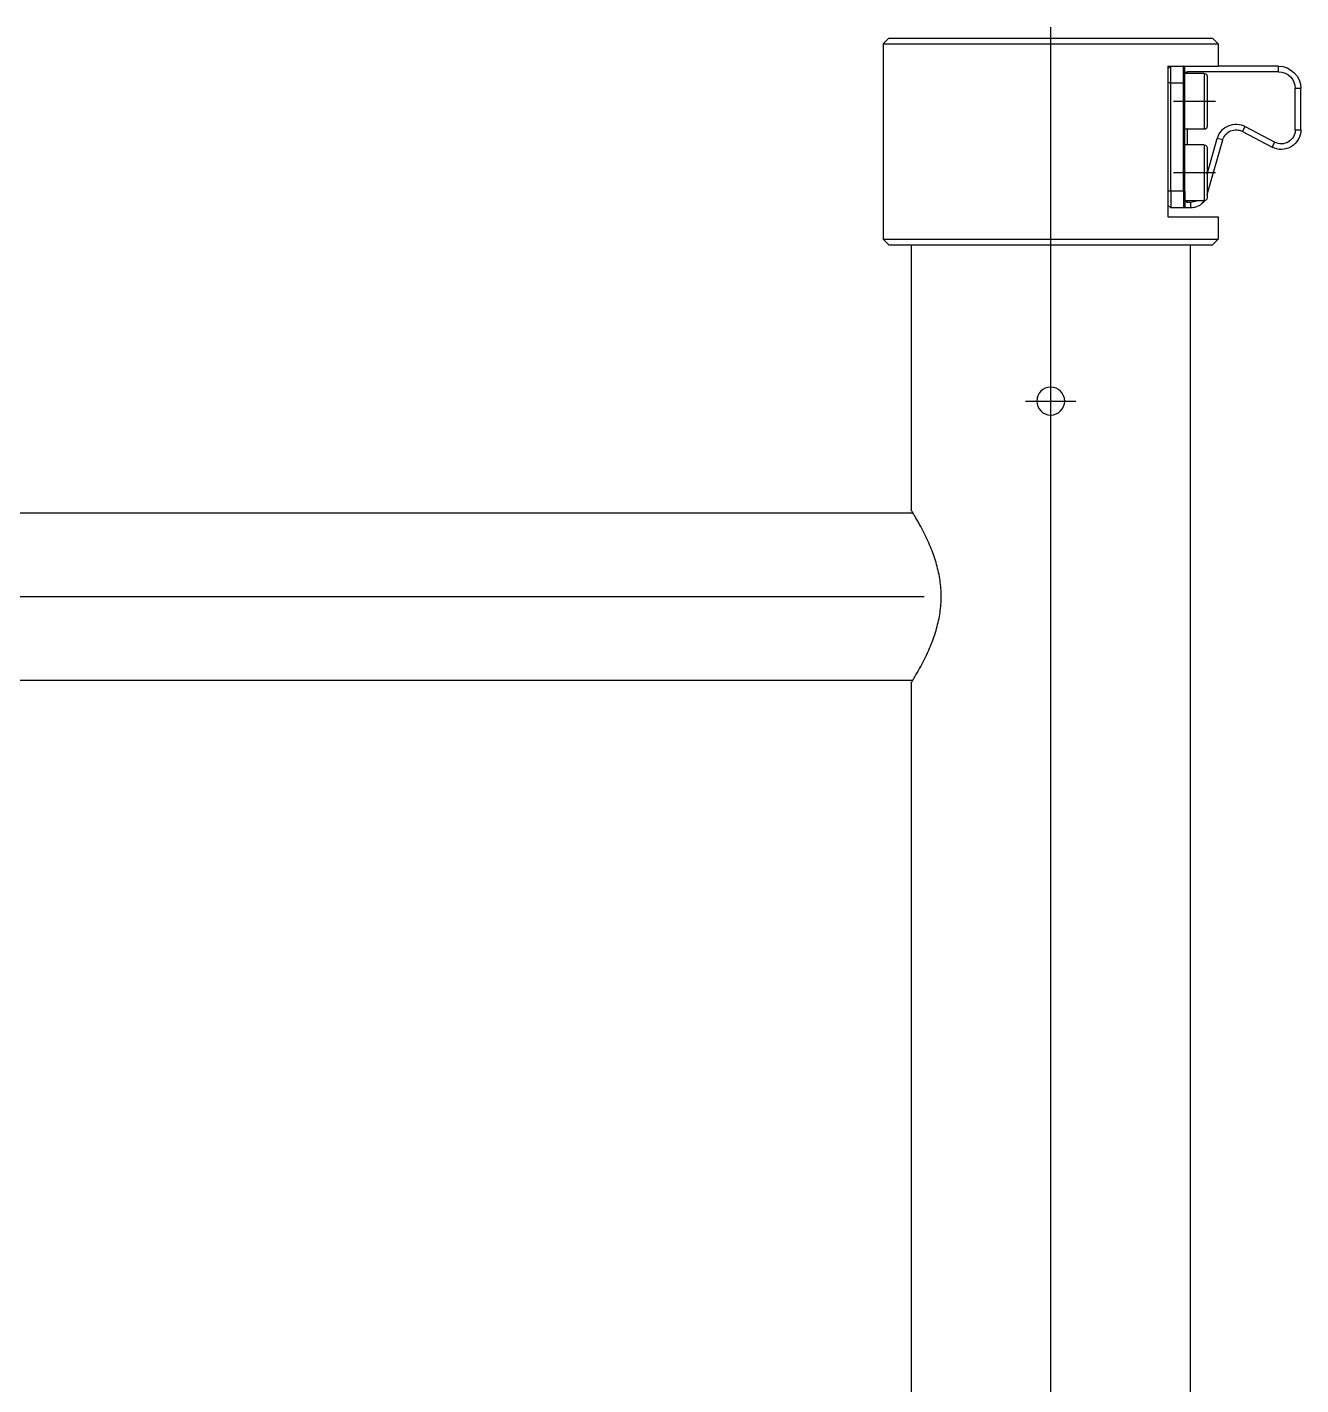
# Model space of a CAD drawing. Header units: millimetres. Extents: x -73584 to -37571, y -61249 to -50748.
# Drawn here: x -47923 to -47694.9, y -52614.4 to -52371.2 of the extents above; entities that cross this region are included whole.
import ezdxf

# ---------------------------------------------------------------- set-up
doc = ezdxf.new("R2010")
doc.units = ezdxf.units.MM
doc.header["$LTSCALE"] = 200
doc.linetypes.add('DOT_CENTER', pattern=[14, 12, -1, 0, -1])
doc.layers.add('1', color=7, linetype='Continuous')

# ---------------------------------------------------------------- blocks, each defined once
blk = doc.blocks.new('LOW-HEAD-SOCKET-CAP-SCREW_DIN-7984_M6x10_A2-70_STAINLESS-STEEL_2__67', base_point=(-471.1, -421.5))
at = {"color": 7, "linetype": 'Continuous'}
for p, q in [((-471.1, -421), (-471.1, -417.5)), ((-469.1, -417.5), (-471.1, -417.5)), ((-463.1, -417.5), (-469.1, -417.5)), ((-462.8, -417.5), (-463.1, -417.5)), ((-462.8, -417.5), (-461.3, -417.5)), ((-461.3, -417.5), (-461.1, -417.5)), ((-461.1, -421), (-461.1, -417.5)), ((-470.6, -421.5), (-468.1, -421.5)), ((-468.1, -421.5), (-466.1, -421.5)), ((-466.1, -421.5), (-464.1, -421.5)), ((-464.1, -421.5), (-461.6, -421.5))]:
    blk.add_line(p, q, dxfattribs=at)
at = {"color": 140, "linetype": 'Continuous'}
blk.add_line((-471.1, -421), (-461.1, -421), dxfattribs=at)
at = {"color": 7, "linetype": 'Continuous'}
for centre, start, end in [((-470.6, -421), 180, 270), ((-461.6, -421), 270, 358.5131), ((-461.6, -421), 358.5131, 0)]:
    blk.add_arc(centre, 0.5, start, end, dxfattribs=at)
at = {"layer": '1', "color": 1, "linetype": 'DOT_CENTER'}
blk.add_line((-466.1, -423), (-466.1, -415.5), dxfattribs=at)
blk = doc.blocks.new('LOW-HEAD-SOCKET-CAP-SCREW_DIN-7984_M6x10_A2-70_STAINLESS-STEEL_4__68', base_point=(-471.1, -421.5))
at = {"color": 7, "linetype": 'Continuous'}
for p, q in [((-471.1, -421), (-471.1, -417.5)), ((-469.1, -417.5), (-471.1, -417.5)), ((-463.1, -417.5), (-469.1, -417.5)), ((-462.8, -417.5), (-463.1, -417.5)), ((-462.8, -417.5), (-461.3, -417.5)), ((-461.3, -417.5), (-461.1, -417.5)), ((-461.1, -421), (-461.1, -417.5)), ((-470.6, -421.5), (-468.1, -421.5)), ((-468.1, -421.5), (-466.1, -421.5)), ((-466.1, -421.5), (-464.1, -421.5)), ((-464.1, -421.5), (-461.6, -421.5))]:
    blk.add_line(p, q, dxfattribs=at)
at = {"color": 140, "linetype": 'Continuous'}
blk.add_line((-471.1, -421), (-461.1, -421), dxfattribs=at)
at = {"color": 7, "linetype": 'Continuous'}
for centre, start, end in [((-470.6, -421), 180, 270), ((-461.6, -421), 270, 358.5131), ((-461.6, -421), 358.5131, 0)]:
    blk.add_arc(centre, 0.5, start, end, dxfattribs=at)
blk = doc.blocks.new('LOW-HEAD-SOCKET-CAP-SCREW_DIN-7984_M6x10_A2-70_STAINLESS-STEEL_3__69', base_point=(-483.9, -421.5))
at = {"color": 7, "linetype": 'Continuous'}
for p, q in [((-483.7, -417.5), (-483.9, -417.5)), ((-483.9, -421), (-483.9, -417.5)), ((-482.2, -417.5), (-483.7, -417.5)), ((-481.9, -417.5), (-482.2, -417.5)), ((-475.9, -417.5), (-481.9, -417.5)), ((-473.9, -417.5), (-475.9, -417.5)), ((-473.9, -421), (-473.9, -417.5)), ((-483.4, -421.5), (-480.9, -421.5)), ((-480.9, -421.5), (-478.9, -421.5)), ((-478.9, -421.5), (-476.9, -421.5)), ((-476.9, -421.5), (-474.4, -421.5))]:
    blk.add_line(p, q, dxfattribs=at)
at = {"color": 140, "linetype": 'Continuous'}
blk.add_line((-483.9, -421), (-473.9, -421), dxfattribs=at)
at = {"color": 7, "linetype": 'Continuous'}
for centre, start, end in [((-483.4, -421), 180, 270), ((-474.4, -421), 270, 0)]:
    blk.add_arc(centre, 0.5, start, end, dxfattribs=at)
at = {"layer": '1', "color": 1, "linetype": 'DOT_CENTER'}
blk.add_line((-478.9, -423), (-478.9, -415.5), dxfattribs=at)
blk = doc.blocks.new('LOW-HEAD-SOCKET-CAP-SCREW_DIN-7984_M6x10_A2-70_STAINLESS-STEEL__70', base_point=(-483.9, -421.5))
at = {"color": 7, "linetype": 'Continuous'}
for p, q in [((-483.7, -417.5), (-483.9, -417.5)), ((-483.9, -421), (-483.9, -417.5)), ((-482.2, -417.5), (-483.7, -417.5)), ((-481.9, -417.5), (-482.2, -417.5)), ((-475.9, -417.5), (-481.9, -417.5)), ((-473.9, -417.5), (-475.9, -417.5)), ((-473.9, -421), (-473.9, -417.5)), ((-483.4, -421.5), (-480.9, -421.5)), ((-480.9, -421.5), (-478.9, -421.5)), ((-478.9, -421.5), (-476.9, -421.5)), ((-476.9, -421.5), (-474.4, -421.5))]:
    blk.add_line(p, q, dxfattribs=at)
at = {"color": 140, "linetype": 'Continuous'}
blk.add_line((-483.9, -421), (-473.9, -421), dxfattribs=at)
at = {"color": 7, "linetype": 'Continuous'}
for centre, start, end in [((-483.4, -421), 180, 270), ((-474.4, -421), 270, 0)]:
    blk.add_arc(centre, 0.5, start, end, dxfattribs=at)
blk = doc.blocks.new('23-D0469-A_CLAMP-HOOK_Absen-M2_9__71', base_point=(-485.2, -438.3))
at = {"color": 7, "linetype": 'Continuous'}
for p, q in [((-484.7, -414.5), (-485.2, -415)), ((-485.2, -415), (-485.2, -417.3)), ((-482.2, -415), (-485.2, -415)), ((-484.7, -414.5), (-482.2, -414.5)), ((-482.2, -414.5), (-462.8, -414.5)), ((-462.8, -415), (-482.2, -415)), ((-462.8, -414.5), (-460.3, -414.5)), ((-462.8, -415), (-459.8, -415)), ((-460.3, -414.5), (-459.8, -415)), ((-459.8, -417.3), (-459.8, -415)), ((-482.2, -417.3), (-485.2, -417.3)), ((-485, -417.5), (-485.2, -417.3)), ((-485.2, -417.3), (-485.2, -423.5)), ((-483.9, -417.5), (-485, -417.5)), ((-484.2, -434.3), (-484.2, -418)), ((-483.7, -417.5), (-483.9, -417.5)), ((-482.2, -417.5), (-483.7, -417.5)), ((-462.8, -417.3), (-482.2, -417.3)), ((-481.9, -417.5), (-482.2, -417.5)), ((-475.9, -417.5), (-481.9, -417.5)), ((-473.9, -417.5), (-475.9, -417.5)), ((-471.1, -417.5), (-473.9, -417.5)), ((-469.1, -417.5), (-471.1, -417.5)), ((-463.1, -417.5), (-469.1, -417.5)), ((-462.8, -417.5), (-463.1, -417.5)), ((-462.8, -417.3), (-459.8, -417.3)), ((-462.8, -417.5), (-461.3, -417.5)), ((-461.3, -417.5), (-461.1, -417.5)), ((-461.1, -417.5), (-460, -417.5)), ((-460.8, -418.54), (-460.8, -418)), ((-460, -417.5), (-459.8, -417.3)), ((-459.8, -418.54), (-459.8, -417.3)), ((-465.86, -421.5), (-472.26, -423.34)), ((-462.24, -421.5), (-471.99, -424.3)), ((-485.2, -434.3), (-485.2, -423.5)), ((-473.51, -427.87), (-470.7, -433.16)), ((-474.39, -428.34), (-471.58, -433.63)), ((-473.79, -437.3), (-481.2, -437.3)), ((-473.79, -438.3), (-481.2, -438.3))]:
    blk.add_line(p, q, dxfattribs=at)
at = {"color": 140, "linetype": 'Continuous'}
for p, q in [((-482.2, -415), (-482.2, -414.5)), ((-482.2, -415), (-482.2, -417.3)), ((-462.8, -415), (-462.8, -414.5)), ((-462.8, -417.3), (-462.8, -415)), ((-483.9, -418), (-484.2, -418)), ((-482.2, -417.3), (-482.2, -417.5)), ((-471.1, -418), (-473.9, -418)), ((-462.8, -417.5), (-462.8, -417.3)), ((-460.8, -418), (-461.1, -418)), ((-460.8, -418.54), (-459.8, -418.54)), ((-471.99, -424.3), (-472.26, -423.34)), ((-473.51, -427.87), (-474.39, -428.34)), ((-484.2, -434.3), (-485.2, -434.3)), ((-470.7, -433.16), (-471.58, -433.63)), ((-481.2, -438.3), (-481.2, -437.3)), ((-473.79, -437.3), (-473.79, -438.3))]:
    blk.add_line(p, q, dxfattribs=at)
at = {"color": 7, "linetype": 'Continuous'}
for centre, radius, start, end in [((-483.7, -418), 0.5, 113.5782, 180), ((-461.3, -418), 0.5, 0, 66.4218), ((-462.8, -418.54), 2, 328.2117, 0), ((-462.8, -418.54), 3, 304.5142, 0), ((-471.3, -426.7), 3.5, 106, 208), ((-471.3, -426.7), 2.5, 106, 208), ((-481.2, -434.3), 4, 180, 270), ((-481.2, -434.3), 3, 180, 270), ((-473.79, -434.8), 3.5, 270, 28), ((-473.79, -434.8), 2.5, 270, 28)]:
    blk.add_arc(centre, radius, start, end, dxfattribs=at)
blk = doc.blocks.new('PH_23-CLAMP-HOOK__72', base_point=(-485.2, -438.3))
for name, p in [('23-D0469-A_CLAMP-HOOK_Absen-M2_9__71', (-485.2, -438.3)), ('LOW-HEAD-SOCKET-CAP-SCREW_DIN-7984_M6x10_A2-70_STAINLESS-STEEL_3__69', (-483.9, -421.5)), ('LOW-HEAD-SOCKET-CAP-SCREW_DIN-7984_M6x10_A2-70_STAINLESS-STEEL_2__67', (-471.1, -421.5)), ('LOW-HEAD-SOCKET-CAP-SCREW_DIN-7984_M6x10_A2-70_STAINLESS-STEEL__70', (-483.9, -421.5)), ('LOW-HEAD-SOCKET-CAP-SCREW_DIN-7984_M6x10_A2-70_STAINLESS-STEEL_4__68', (-471.1, -421.5))]:
    blk.add_blockref(name, p)
blk = doc.blocks.new('23-D0018-A_STEP-LADDER_TUBE-Ø30xS3_STACKING_Absen_4__91', base_point=(-405.2, -368.81))
at = {"color": 7, "linetype": 'Continuous'}
for p, q in [((-405.2, -168.19), (-405.2, -368.81)), ((-375.2, -168.19), (-375.2, -368.81))]:
    blk.add_line(p, q, dxfattribs=at)
at = {"layer": '1', "color": 1, "linetype": 'DOT_CENTER'}
blk.add_line((-390.2, -166.19), (-390.2, -370.81), dxfattribs=at)
blk = doc.blocks.new('DOWEL-PIN_DIN-7_Ø5h8x12_ALUMINUM_3__95', base_point=(-427.7, -396))
at = {"color": 7, "linetype": 'Continuous'}
blk.add_circle((-425.2, -393.5), 2.5, dxfattribs=at)
at = {"layer": '1', "color": 1, "linetype": 'DOT_CENTER'}
for p, q in [((-425.2, -389), (-425.2, -398)), ((-420.7, -393.5), (-429.7, -393.5))]:
    blk.add_line(p, q, dxfattribs=at)
blk = doc.blocks.new('DOWEL-PIN_DIN-7_Ø5h8x12_ALUMINUM__96', base_point=(-427.7, -396))
at = {"color": 7, "linetype": 'Continuous'}
blk.add_circle((-425.2, -393.5), 2.5, dxfattribs=at)
blk = doc.blocks.new('23-D0472-A_BACK-LADDER_STACKING_Absen__97', base_point=(-490.2, -423.5))
at = {"color": 7, "linetype": 'Continuous'}
for p, q in [((-490.2, -364.5), (-489.2, -363.5)), ((-490.2, -364.5), (-490.2, -393.5)), ((-489.2, -363.5), (-454.2, -363.5)), ((-489.2, -363.5), (-489.2, -393.5)), ((-453.2, -364.5), (-454.2, -363.5)), ((-454.2, -363.5), (-454.2, -393.5)), ((-453.2, -364.5), (-453.2, -368.5)), ((-453.2, -368.5), (-453.2, -372.55)), ((-453.2, -372.55), (-453.2, -393.5)), ((-490.2, -393.5), (-490.2, -422.5)), ((-489.2, -393.5), (-489.2, -423.5)), ((-454.2, -393.5), (-454.2, -423.5)), ((-453.2, -393.5), (-453.2, -414.45)), ((-485.2, -414.5), (-484.7, -414.5)), ((-485.2, -414.5), (-485.2, -415)), ((-485.2, -415), (-485.2, -417.3)), ((-484.7, -414.5), (-482.2, -414.5)), ((-482.2, -414.5), (-462.8, -414.5)), ((-462.8, -414.5), (-460.3, -414.5)), ((-460.3, -414.5), (-458.2, -414.5)), ((-458.2, -414.5), (-458.2, -423.5)), ((-453.2, -414.45), (-453.2, -418.5)), ((-485.2, -417.3), (-485.2, -423.5)), ((-453.2, -418.5), (-453.2, -422.5)), ((-490.2, -422.5), (-489.2, -423.5)), ((-453.2, -422.5), (-454.2, -423.5)), ((-489.2, -423.5), (-485.2, -423.5)), ((-458.2, -423.5), (-454.2, -423.5))]:
    blk.add_line(p, q, dxfattribs=at)
blk.add_circle((-425.2, -393.5), 2.5, dxfattribs=at)
at = {"layer": '1', "color": 1, "linetype": 'DOT_CENTER'}
blk.add_line((511.8, -393.5), (-492.2, -393.5), dxfattribs=at)
blk = doc.blocks.new('23-D0473-A_TUBE-1m-Ø50xS4-LADDER_STACKING_Absen__100', base_point=(-453.2, -418.5))
at = {"color": 7, "linetype": 'Continuous'}
for p, q in [((-453.2, -368.5), (-453.2, -372.55)), ((-453.2, -368.5), (-405.7, -368.5)), ((-374.7, -368.5), (-155.7, -368.5)), ((-453.2, -372.55), (-453.2, -393.5)), ((-453.2, -393.5), (-453.2, -414.45)), ((-453.2, -414.45), (-453.2, -418.5)), ((-453.2, -418.5), (459.8, -418.5))]:
    blk.add_line(p, q, dxfattribs=at)
blk.add_circle((-425.2, -393.5), 2.5, dxfattribs=at)
blk.add_spline([(-374.7, -368.5), (-375.24, -368.83), (-375.78, -369.15), (-377.29, -370.02), (-378.75, -370.79), (-381.68, -372.11), (-384.45, -373.06), (-387.36, -373.68), (-390.2, -373.88), (-393.05, -373.68), (-395.95, -373.06), (-398.72, -372.11), (-401.64, -370.79), (-403.11, -370.02), (-404.62, -369.15), (-405.16, -368.83), (-405.7, -368.5)], degree=3, dxfattribs=at)
blk = doc.blocks.new('PH_23_LADDER-1m-KOLOM_STACKING_Absen_2__102', base_point=(-490.2, -423.5))
for name, p in [('23-D0472-A_BACK-LADDER_STACKING_Absen__97', (-490.2, -423.5)), ('23-D0473-A_TUBE-1m-Ø50xS4-LADDER_STACKING_Absen__100', (-453.2, -418.5)), ('DOWEL-PIN_DIN-7_Ø5h8x12_ALUMINUM_3__95', (-427.7, -396)), ('DOWEL-PIN_DIN-7_Ø5h8x12_ALUMINUM__96', (-427.7, -396))]:
    blk.add_blockref(name, p)
blk = doc.blocks.new('23-A0235-B_WELDING-ASSEMBLY_LADDER-1m_STACKING_Absen__111', base_point=(-490.2, -423.5))
for name, p in [('23-D0018-A_STEP-LADDER_TUBE-Ø30xS3_STACKING_Absen_4__91', (-405.2, -368.81)), ('PH_23_LADDER-1m-KOLOM_STACKING_Absen_2__102', (-490.2, -423.5))]:
    blk.add_blockref(name, p)
blk = doc.blocks.new('23-A0225-B_LADDER-1m_STACKING_Absen__136', base_point=(-490.2, -463.62))
for name, p in [('23-A0235-B_WELDING-ASSEMBLY_LADDER-1m_STACKING_Absen__111', (-490.2, -423.5)), ('PH_23-CLAMP-HOOK__72', (-485.2, -438.3))]:
    blk.add_blockref(name, p)
blk = doc.blocks.new('*u405')
blk.add_blockref('23-A0225-B_LADDER-1m_STACKING_Absen__136', (61276.01, -511.73))

msp = doc.modelspace()

# ---------------------------------------------------------------- block references
at = {"color": 1, "xscale": -1, "rotation": 90}
msp.add_blockref('*u405', (-48181.319, 8902.855), dxfattribs=at)

doc.saveas('drawing.dxf')
